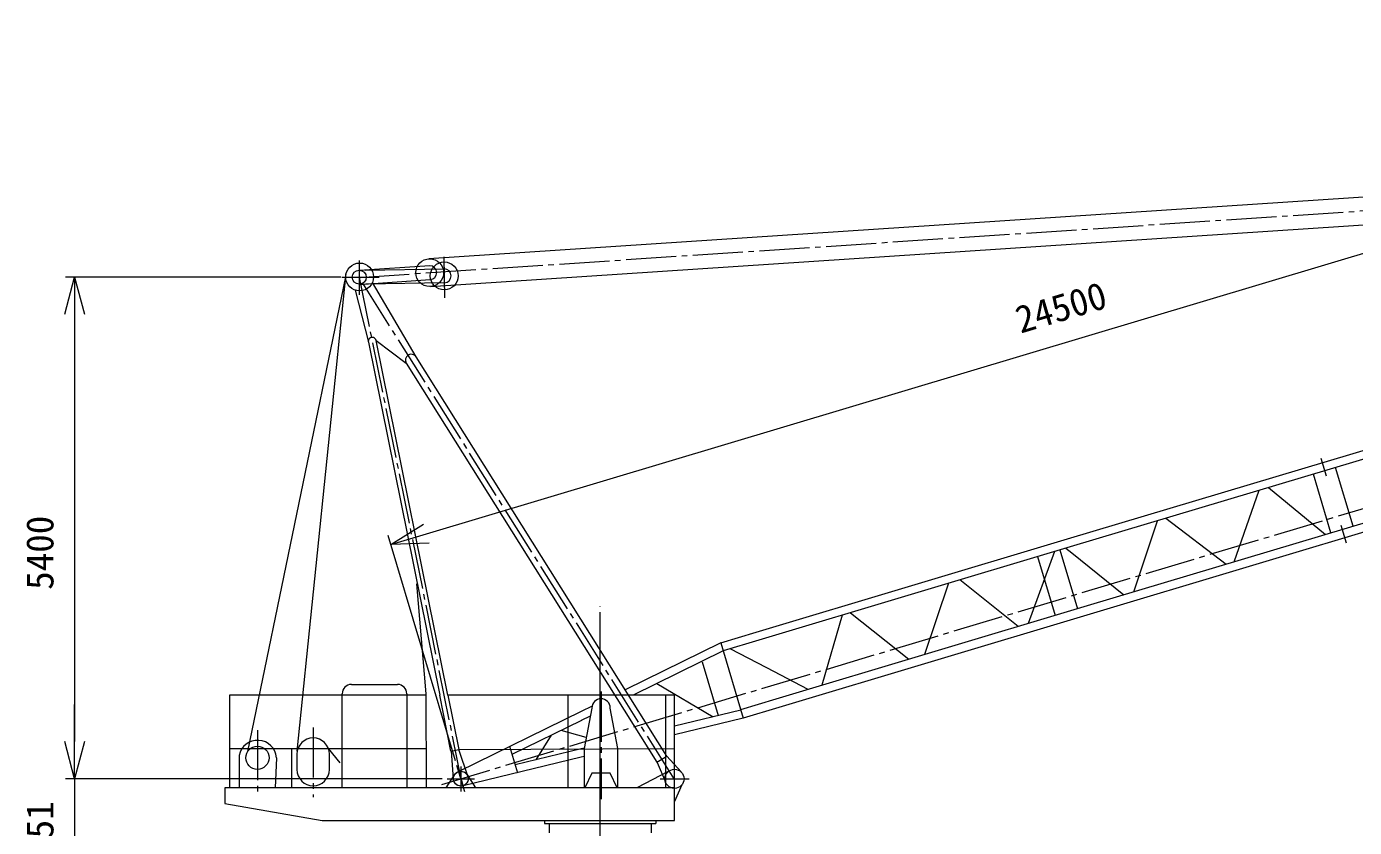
# Model space of a CAD drawing. Units: millimetres, scale not verified. Extents: x -17479 to 17501, y -24773 to 27267.
# Drawn here: x -17479 to -3178, y 9864 to 18487 of the extents above; entities that cross this region are included whole.
import ezdxf
from ezdxf.enums import TextEntityAlignment as Align

# ---------------------------------------------------------------- set-up
doc = ezdxf.new("R2010")
doc.units = ezdxf.units.MM
doc.header["$LTSCALE"] = 60
doc.linetypes.add('CHAIN2', pattern=[12, 9, -1, 1, -1])
for name, color, linetype, lineweight in [('0-3_05 寸法', 7, 'Continuous', 18), ('0-4_10 当社外形線', 3, 'Continuous', 18), ('0-5_12 当社中心線', 3, 'CHAIN2', 18)]:
    doc.layers.add(name, color=color, linetype=linetype, lineweight=lineweight)
doc.styles.add('ＭＳ ゴシック', font='')
doc.styles.get('ＭＳ ゴシック').set_extended_font_data('MS Gothic')

msp = doc.modelspace()

# ---------------------------------------------------------------- linework, layer by layer
at = {"layer": '0-3_05 寸法'}
for p, q in [((-13173.46, 13026.8), (9530.82, 19824.29)), ((-14095.85, 15789.19), (-17061.18, 15789.19)), ((-16961.18, 15789.19), (-16961.18, 15389.19)), ((-16961.18, 15389.19), (-16961.18, 10789.18)), ((-13556.65, 12912.08), (-13173.46, 13026.8)), ((-12858.68, 10580.77), (-13585.33, 13007.88)), ((-16961.18, 10789.18), (-16961.18, 11189.18)), ((-16961.18, 10389.18), (-16961.18, 10789.18)), ((-16961.18, 10389.18), (-16961.18, 10789.18)), ((-13001.31, 10389.18), (-17061.18, 10389.18)), ((-13003.1, 10389.18), (-17061.18, 10389.18)), ((-16961.18, 10389.18), (-16961.18, 9638.18))]:
    msp.add_line(p, q, dxfattribs=at)
for points in [[(-17068.36, 15389.19), (-16961.18, 15789.19), (-16854, 15389.19)], [(-13142.72, 12924.13), (-13556.65, 12912.08), (-13204.2, 13129.48)], [(-16854, 10789.18), (-16961.18, 10389.18), (-17068.36, 10789.18)], [(-16854, 10789.18), (-16961.18, 10389.18), (-17068.36, 10789.18)]]:
    msp.add_lwpolyline(points, dxfattribs=at)
at = {"layer": '0-4_10 当社外形線'}
for p, q in [((-13147.06, 15988.55), (10659.06, 17565.44)), ((-13130.12, 15687.66), (2176, 16702.45)), ((-13135.81, 15912.49), (-13894.61, 15862.58)), ((-13832.16, 15864.09), (-12982.28, 15878.09)), ((-15096.7, 10683.45), (-14041.84, 15793.22)), ((-14564.39, 10685.18), (-14035.12, 15833.74)), ((-13897.1, 15711.8), (-13133.59, 15762.58)), ((-13941.06, 15647.46), (-13797.93, 15089.28)), ((-12979.81, 15728.11), (-13823.45, 15714.21)), ((-13283.57, 14930.06), (-13753.95, 15730.26)), ((-13797.93, 15089.28), (-13028.65, 11289.18)), ((-13714.62, 15106.14), (-13389.41, 14863.56)), ((-12941.93, 11289.18), (-13714.62, 15106.14)), ((-13389.41, 14863.56), (-10689.62, 10566.12)), ((-3541.26, 13839.44), (-3484.38, 13649.36)), ((-3192.07, 13108.62), (-3381.3, 13740.91)), ((-3431.58, 13036.94), (-3620.8, 13669.23)), ((-4472.95, 12725.11), (-4203.63, 13494.71)), ((-4102.02, 13525.13), (-3489.75, 13019.52)), ((-5552.27, 12401.91), (-5299.43, 13166.57)), ((-5208.8, 13193.71), (-4560.83, 12698.79)), ((-3325.22, 13117.54), (-3268.33, 12927.46)), ((-6408.97, 12834.33), (-6692.02, 12060.62)), ((-6590.53, 12779.96), (-6401.4, 12147.64)), ((-6351.04, 12851.68), (-6161.91, 12219.35)), ((-7550.42, 12492.53), (-7808.47, 11726.3)), ((-6799.12, 12028.54), (-7427.87, 12529.22)), ((-8606.71, 12176.23), (-7978.71, 11675.32)), ((-8696.69, 12149.28), (-8913.83, 11395.31)), ((-10003.06, 11852.05), (-11032.39, 11346.7)), ((-9977.15, 11765.51), (-10947.38, 11289.18)), ((-10003.06, 11852.05), (-9760.29, 11041.14)), ((-10202.6, 11647), (-10029.18, 11067.87)), ((-14079.9, 10289.18), (-14079.9, 11304.16)), ((-13979.9, 11404.16), (-13484.28, 11404.16)), ((-13384.28, 11304.16), (-13384.28, 10289.18)), ((-10691.71, 11414.69), (-10083.35, 11054.8)), ((-12908.86, 10686.75), (-13028.65, 11289.18)), ((-12941.93, 11289.18), (-12823.48, 10704.03)), ((-11650.74, 11289.18), (-11650.74, 10289.18)), ((-10596.26, 11289.18), (-10596.26, 10289.18)), ((-11503.18, 11016.31), (-12251.22, 10649.06)), ((-11407.79, 11063.14), (-11506.03, 11014.91)), ((-11391.26, 11150.2), (-11474.07, 10714.05)), ((-11109.7, 10714.05), (-11192.51, 11150.2)), ((-9785.88, 11126.62), (-10501.31, 10953.88)), ((-11451.57, 10832.58), (-11722.33, 10908.72)), ((-12278.21, 10739.19), (-12192.53, 10453.04)), ((-11829.45, 10856.13), (-11992.46, 10593.54)), ((-15293.26, 10714.05), (-13176.12, 10714.05)), ((-15190.79, 10640.21), (-15190.79, 10289.18)), ((-14787.16, 10614.68), (-14802.35, 10289.18)), ((-14620.94, 10289.18), (-14620.94, 10714.05)), ((-14567.31, 10653.32), (-14567.31, 10487.7)), ((-14100.59, 10559.5), (-14228.19, 10714.05)), ((-14217.31, 10487.7), (-14217.31, 10653.32)), ((-12906.79, 10687.17), (-12823.48, 10704.03)), ((-12906.79, 10687.17), (-12883.1, 10389.18)), ((-12823.48, 10704.03), (-10501.31, 10714.05)), ((-12724.69, 10405.05), (-12823.48, 10704.03)), ((-11506.03, 10619.63), (-12778.34, 10312.44)), ((-11474.07, 10627.35), (-11506.03, 10619.63)), ((-11474.07, 10714.05), (-11474.07, 10289.18)), ((-11109.7, 10289.18), (-11109.7, 10714.05)), ((-10583.78, 10632.61), (-10429.29, 10461.28)), ((-12759.11, 10248.21), (-12843.67, 10530.65)), ((-10569.25, 10465.07), (-10905.23, 10289.18)), ((-10688.4, 10564.17), (-10598.61, 10353.65)), ((-12872.41, 10429.13), (-12965.01, 10289.18)), ((-12735.62, 10438.13), (-12645.19, 10289.18)), ((-10422.5, 10321.2), (-10501.31, 10144.04)), ((-10501.31, 10289.18), (-15342.31, 10289.18)), ((-11901.32, 9939.18), (-11901.32, 9905.68)), ((-11901.32, 9905.68), (-10701.32, 9905.68)), ((-11851.31, 9905.68), (-11851.31, 9805.68)), ((-10751.31, 9905.68), (-10751.31, 9805.68)), ((-10701.32, 9939.18), (-10701.32, 9905.68))]:
    msp.add_line(p, q, dxfattribs=at)
for points in [[(-10003.06, 11852.05), (-9620.11, 11966.71), (-6267.2, 12970.69), (-2914.29, 13974.67), (438.63, 14978.65), (3791.54, 15982.63), (4280.65, 16129.09)], [(4306.47, 16042.88), (3817.35, 15896.42), (464.44, 14892.44), (-2888.48, 13888.46), (-6241.39, 12884.48), (-9594.3, 11880.5), (-9977.24, 11765.83)], [(4521.62, 15324.4), (4032.52, 15177.71), (680.04, 14172.28), (-2672.44, 13166.84), (-6024.91, 12161.41), (-9377.38, 11155.97), (-9760.29, 11041.14), (-10501.31, 10862.22)], [(-9787.95, 11133.56), (-9405.01, 11248.22), (-6052.1, 12252.2), (-2699.18, 13256.18), (653.73, 14260.16), (4006.64, 15264.14), (4495.8, 15410.61)], [(-10689.62, 10566.12), (-10583.78, 10632.61), (-13283.57, 14930.06)], [(-6285.38, 12871.34), (-6222.21, 12820.43), (-5662.13, 12369.01)], [(-13277.93, 12487.62), (-13179.07, 11301.31), (-13173.98, 10289.18)], [(-9062.35, 11350.83), (-9504.68, 11581.14), (-9902.42, 11788.23)], [(-13179.01, 11289.18), (-15293.26, 11289.18), (-15293.26, 10289.18)], [(-10501.31, 10272.68), (-10501.31, 11289.18), (-12941.93, 11289.18)], [(-11388.92, 11171.66), (-11506.03, 11114.17), (-12824.56, 10466.84)], [(-11473.09, 10719.25), (-11506.03, 10711.29), (-12218.36, 10539.3)], [(-11117.45, 10289.18), (-11192.51, 10449.05), (-11391.26, 10449.05), (-11466.33, 10289.18)], [(-15342.31, 10289.18), (-15342.31, 10122.68), (-14296.36, 9939.18), (-10501.31, 9939.18), (-10501.31, 10272.68)]]:
    msp.add_lwpolyline(points, dxfattribs=at)
for centre, radius in [((-13891.9, 15791.18), 150), ((-13137.05, 15837.5), 150), ((-12981.04, 15803.1), 150), ((-13895.85, 15789.19), 75.4), ((-14992.31, 10614.68), 125), ((-12803.1, 10389.18), 80), ((-12801.31, 10389.18), 80), ((-10501.31, 10387.58), 103.05)]:
    msp.add_circle(centre, radius, dxfattribs=at)
for centre, radius, start, end in [((-13137.05, 15837.5), 75, 272.64774, 89.05365), ((-12981.04, 15803.1), 75, 270.94362, 90.94362), ((-13756.28, 15097.71), 42.5, 11.44408, 191.44408), ((-13336.49, 14896.81), 62.5, 32.1383, 212.1383), ((-13979.9, 11304.16), 100, 90, 180), ((-13484.28, 11304.16), 100, 0, 90), ((-11291.89, 11150.2), 99.38, 0, 180), ((-14990.83, 10598.12), 204.34, 4.64901, 168.11134), ((-14392.31, 10653.32), 175, 0, 180), ((-14392.31, 10487.7), 175, 180, 0)]:
    msp.add_arc(centre, radius, start, end, dxfattribs=at)
at = {"layer": '0-5_12 当社中心線'}
for p, q in [((-13895.85, 15787.19), (10669.43, 17415.86)), ((-13007.25, 10327.52), (10669.43, 17415.86)), ((-13895.85, 15968), (-13895.85, 15597.6)), ((-12984.41, 16007.79), (-12977.14, 15565.98)), ((-14082.05, 15789.19), (-13681.24, 15789.19)), ((-10504.65, 10389.18), (-13897.1, 15789.18)), ((-13895.85, 15787.19), (-12801.31, 10389.18)), ((-11301.31, -14998.23), (-11301.31, 12246.01)), ((-11301.31, 9781.57), (-11301.31, 11893.12)), ((-11291.89, 11326.86), (-11291.89, 10167.49)), ((-14992.31, 10912.8), (-14992.31, 10239.26)), ((-14392.31, 10940.41), (-14392.31, 10189.58)), ((-12835.6, 10517.12), (-12767.03, 10261.23)), ((-12801.31, 10521.63), (-12801.31, 10256.72)), ((-12801.31, 10516.83), (-12801.31, 10251.92)), ((-12948.72, 10389.18), (-12653.9, 10389.18)), ((-12948.72, 10389.18), (-12653.9, 10389.18)), ((-10656.88, 10389.18), (-10342.83, 10389.18)), ((-11301.31, 9901.26), (-11301.31, 10002.83))]:
    msp.add_line(p, q, dxfattribs=at)

# ---------------------------------------------------------------- texts
at = {"layer": '0-3_05 寸法', "style": 'ＭＳ ゴシック'}
for s, rotation, p in [('24500', 16.667, (-6749.24, 15096.3)), ('5400', 90, (-17101.18, 12422.52)), ('751', 90, (-17101.18, 9547.01))]:
    msp.add_text(s, height=293.3, rotation=rotation, dxfattribs=at).set_placement(p, align=Align.BOTTOM_LEFT)

doc.saveas('drawing.dxf')
